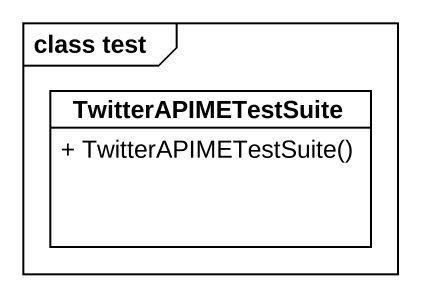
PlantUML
@startuml
mainframe class test
hide circle
hide empty members
skinparam classAttributeIconSize 0
class TwitterAPIMETestSuite {
  + TwitterAPIMETestSuite()
}
@enduml
